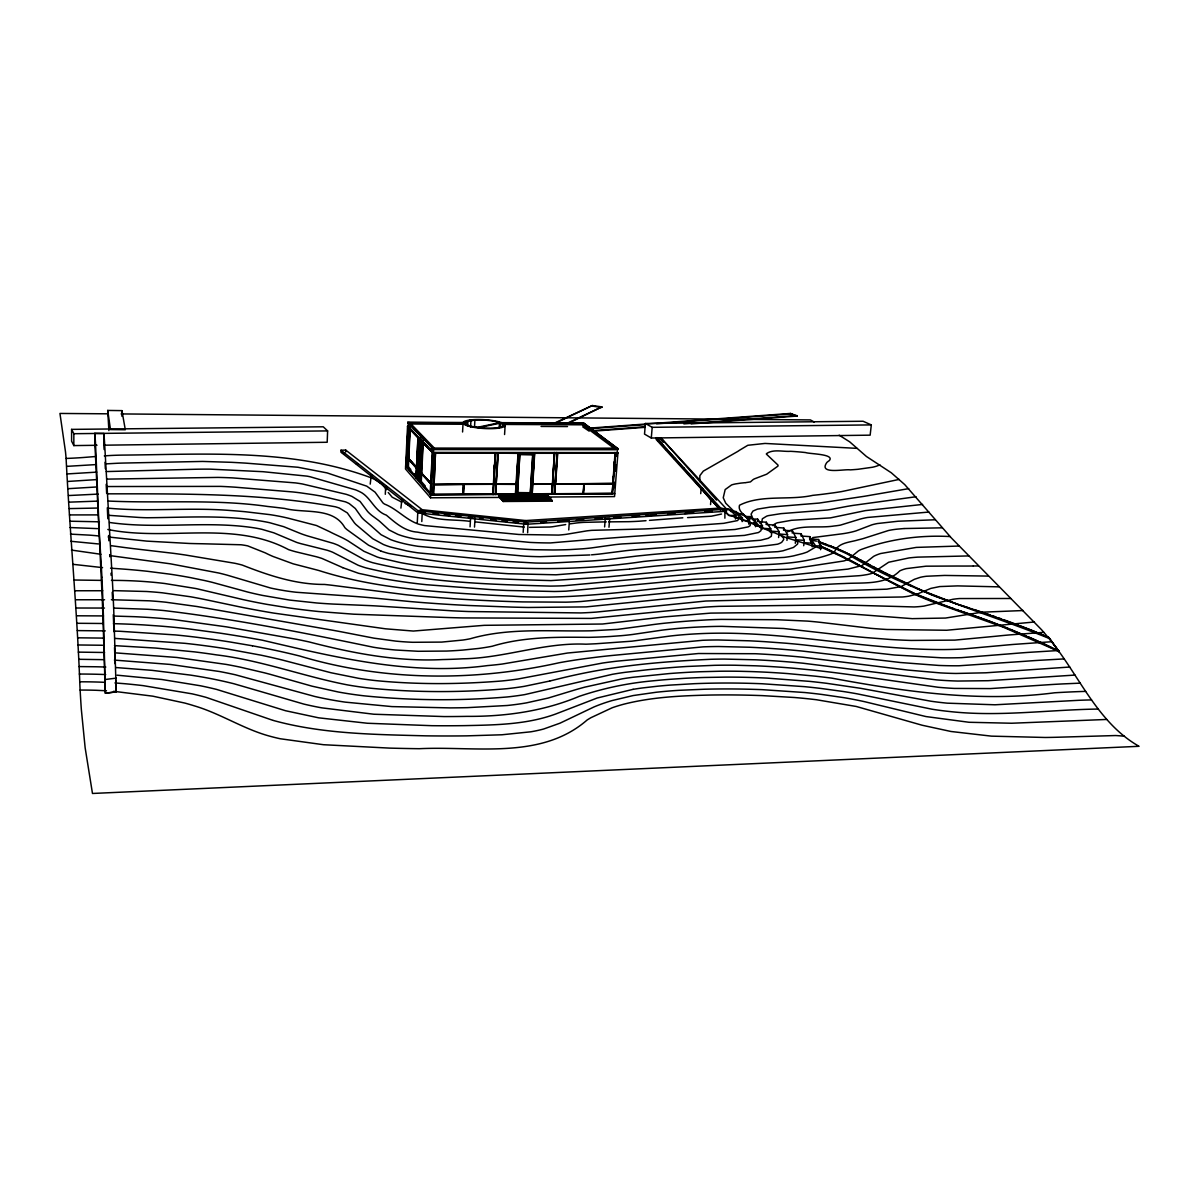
<?xml version="1.0" encoding="UTF-8"?>
<svg xmlns="http://www.w3.org/2000/svg" width="1199" height="1199" viewBox="0 0 1199 1199"><rect width="100%" height="100%" fill="white"/><g stroke="black" fill="none" stroke-linecap="round" stroke-linejoin="round"><path stroke-width="1.5" d="M103.639 445.204L327.192 442.266L327.612 430.906L323.25 426.799L71.595 429.377L71.595 441.157L73.828 445.593L96.19 445.294M73.828 445.593L73.843 433.708L71.595 429.377M94.751 445.189L94.796 433.349L103.833 433.558A182.533 5.126 89.7 0 1 104.538 442.071L112.181 577.154A260.243 7.913 89.6 0 1 113.845 613.004L116.198 691.853L105.362 693.217A220.181 6.894 89.8 0 1 105.002 683.43L103.024 619.598A246.589 6.325 89.6 0 0 102.275 599.935A236.158 6.07 89.6 0 0 101.9 591.407L97.329 495.876A447.946 9.937 89.6 0 0 97.014 488.143L95.35 453.237A189.412 4.466 89.7 0 0 95.036 448.636L94.751 445.189L97.014 445.234M103.833 433.558L103.908 446.687A177.917 4.991 89.7 0 1 104.148 449.55M101.915 577.244A250.246 6.43 89.6 0 1 103.339 613.798L105.362 693.217L116.198 691.853A224.648 8.378 89.8 0 1 115.853 683.685L115.704 679.818M107.715 410.433L110.473 429.572L125.31 429.737L121.923 410.628L107.715 410.433L108.899 430.606M121.878 416.233L121.923 410.628M400.916 508.121L401.92 498.979M340.981 450.224L418.001 510.744L526.556 522.105L726.684 509.185L720.614 508.061L525.717 520.561L422.243 509.74L345.747 450.09L340.981 450.224L340.906 452.158L417.896 512.902L526.421 524.278L726.489 511.239L726.684 509.185L660.814 437.845L656.333 437.695L656.183 439.478L719.16 508.721L657.337 438.789L661.833 438.939L716.552 500.118M345.672 452.023L345.747 450.09M370.221 484.111L371.3 474.774M385.299 494.303L385.628 486.914L386.692 486.539M501.317 422.662L583.658 423.067L618.249 448.966L433.064 448.786L407.72 422.498L463.878 422.483M406.221 466.501L406.671 457.299L407.48 457.284L417.252 468.224L416.787 477.622L406.221 466.501L416.787 477.622M418.766 437.74L417.267 467.895L416.443 467.895L406.686 456.954L408.095 427.429L408.919 427.429M464.148 422.902L408.319 422.618L408.155 426.185L433.259 452.443M407.09 456.954L408.499 427.429M408.844 427.009L406.926 466.786L430.996 494.258L430.141 494.273L432.299 452.428L617.965 452.623L614.532 496.596L549.487 497.015M527.635 532.731L528.01 523.364M410.822 469.528L407.915 466.231L409.743 428.313M408.095 466.426L409.923 428.493M410.238 428.822L408.409 466.786L406.116 466.786L408.02 427.009L410.328 427.009M415.963 477.622L416.428 468.224L406.671 457.299M416.443 467.895L417.926 437.74L408.095 427.429M418.046 437.5L416.038 478.131L417.747 478.191L421.254 482.178L419.59 482.193L421.628 441.247L423.307 441.262L421.254 482.178M418.346 437.74L416.862 467.895L407.285 456.954L408.709 427.429L418.436 437.845M416.922 478.191L418.871 437.5M417.747 467.955L418.841 445.968M417.327 477.067L419.2 439.448L420.025 439.448L418.166 477.052L420.984 480.274L417.327 477.067L418.166 477.052M417.747 478.191L419.77 437.56L417.926 437.74M385.628 486.989L387.802 487.558M417.252 523.094L417.792 512.273L419.021 511.838M417.896 512.902L418.001 510.744L422.243 509.74L422.138 511.883M419.695 481.893L430.906 493.733L419.695 481.893L420.175 472.421L431.415 484.066L420.175 472.421M420.19 472.091L431.43 483.707L420.19 472.091L421.703 441.697L422.543 441.697M420.16 480.274L422.123 441.697M420.414 482.193L422.468 441.247M420.984 480.274L422.887 442.446L419.2 439.448M421.793 521.535L422.243 512.513L417.792 512.273M430.501 493.763L430.981 484.066L420.804 472.421L420.324 481.893L430.486 493.733M430.531 497.795L432.869 452.548L407.555 426.065L405.502 468.989L430.531 497.795L548.872 497.195L552.02 501.152L547.583 496.011L499.084 496.326L499.144 495.292L547.658 494.992L550.776 498.934L502.036 499.264L499.144 495.292M433.064 448.786L618.279 448.651M431.265 488.802L432.21 470.608M432.494 465.152L433.453 448.681L408.319 422.618M614.622 448.666L582.519 424.806L582.624 423.397L616.196 448.276L616.076 449.745L434.278 449.595L434.353 448.081L409.653 422.558L409.593 423.996L463.518 424.251M492.864 493.988L433.349 494.243L433.858 484.561L493.359 483.946M435.477 453.147L434.068 484.426L435.477 453.147L495.217 453.162M433.543 494.453L433.858 484.561M462.574 431.985L463.084 422.752M465.677 425.315L465.871 421.898L474.909 420.04A19.034 3.987 3.5 0 1 502.561 424.191A19.034 3.987 3.5 0 1 483.722 428.043A19.034 3.987 3.5 0 1 465.871 421.898M463.399 484.426L463.054 494.288L463.503 484.531L434.038 484.771M463.294 494.063L463.833 484.426L493.344 484.291M463.503 494.273L464.043 484.636M467.58 426.185L467.865 421.059M470.563 427.234L470.952 420.429M474.519 426.844L474.909 420.04M470.068 526.841L470.593 517.758L471.612 517.369M474.504 527.095L475.044 518.043M493.898 468.674L494.123 465.062M492.774 494.288L495.277 452.817M493.074 494.288L432.884 494.647L435.057 452.802L495.592 452.817L492.984 494.513L492.384 493.898M499.219 427.803L499.533 422.692L497.645 422.048M496.281 484.381L495.801 494.093L496.176 484.276L516.125 484.066L496.191 483.931L498.065 453.162L518.523 453.372M500.403 426.619L500.612 423.052L478.911 427.608M552.02 501.152L503.175 501.497L500.268 497.51M504.569 434.533L505.139 425.315M503.175 501.497L499.084 496.326M516.005 483.961L518.073 453.372M532.896 454.586L519.871 454.481L517.533 492.819L519.752 454.391L532.896 454.586L530.393 492.744L517.428 492.714M523.169 532.401L523.768 523.334M526.421 524.278L525.717 520.561M530.273 492.639L532.671 454.391M534.544 453.027L531.577 494.063L534.304 452.832L532.686 483.782L552.289 483.797M532.146 493.763L532.671 484.111L552.409 483.901L554.403 453.282M532.806 483.886L534.709 453.177M532.671 484.111L532.266 493.868L551.615 493.643M547.583 496.011L547.658 494.992M551.735 493.748L552.274 484.141M557.31 453.042L554.463 494.138L553.773 493.538M554.792 493.628L555.317 484.021L612.674 483.422M555.467 483.782L557.46 453.177M555.317 484.021L554.912 493.733L612.06 493.284L612.914 483.976L584.228 483.886L583.104 493.344M568.746 529.958L569.39 520.98L565.284 520.98M583.014 426.949L583.269 423.472L500.792 423.007M583.358 427.249L589.159 431.13M618.249 448.966L583.658 423.067M583.224 493.463L583.793 483.886L555.572 484.231M584.348 483.991L583.523 493.344M554.762 423.532L592.321 405.532L601.883 406.896L567.352 423.772M604.611 526.931L605.3 518.043M608.987 527.245L609.677 518.358L606.289 518.582M612.749 480.244L613.034 476.543M613.903 465.452L614.188 461.75M615.642 470.488L616.061 465.167M614.443 487.678L614.877 482.088M615.731 471.177L616.181 465.437M616.871 456.504L617.545 448.861L583.269 423.472M645.392 423.487L644.522 434.098L651.297 438.025L870.144 435.162L871.313 424.911L863.07 421.254L645.392 423.487L652.181 427.324L871.313 424.911M651.297 438.025L652.181 427.324M660.814 437.845L660.664 439.628L663.197 442.386M649.109 515.84L645.796 516.005M700.711 493.643L701.19 488.353L702.044 488.053M710.542 504.569L711.037 499.174L711.921 498.859M720.419 510.1L720.614 508.061L656.333 437.695M724.885 518.193L724.885 510.414M735.437 519.047L735.781 515.465L728.842 508.916L725.11 508.886M742.136 521.61L742.481 518.043L736.066 511.478L730.476 511.418M748.805 524.173L749.15 520.606L743.275 514.026L737.7 513.966M750.229 519.032L750.469 516.574L744.894 516.514M755.46 526.736L755.82 523.169L750.469 516.574M757.393 521.565L757.633 519.107L752.073 519.047M762.099 529.284L762.459 525.717L757.633 519.107M759.177 521.7L766.326 522.239L766.101 524.458L775.049 525.117L779.17 531.742L778.586 537.542M770.447 532.416L770.807 528.864L766.326 522.239M775.049 525.117L774.824 527.335L783.756 528.01L787.548 534.634L786.949 540.419M790.441 413.445L796.9 416.068L790.441 413.445L590.178 428.073M783.756 528.01L783.532 530.213L792.464 530.887L795.911 537.512L795.297 543.297M792.239 533.105L792.464 530.887M794.023 533.24L801.172 533.765L800.932 535.983L809.88 536.642L812.622 543.267L812.233 546.819M803.705 545.725L804.259 540.389L801.172 533.765M811.693 543.851L809.64 538.861L809.88 536.642M818.332 541.738L818.572 539.52L809.64 538.861M820.581 549.697L820.97 546.159L818.572 539.52M1031.065 630.074L1048.915 637.598L1059.197 651.791L1048.915 637.598L1042.92 635.005M725.56 510.939L722.278 510.999M528.219 523.693L523.768 523.408M665.64 449.325L666.569 449.055M773.07 525.732L774.119 524.458A35.61 8.798 5.9 0 1 777.282 522.809L791.445 520.306L830.352 517.893L865.378 510.609L922.601 504.434M657.607 440.468L658.641 440.243M565.164 424.236L601.883 406.896M553.114 423.742L592.321 405.532M721.543 514.026L711.397 516.199L687.582 517.593M549.771 681.032L563.02 677.75A471.282 182.083 8.5 0 1 573.572 675.322A442.251 169.599 8.2 0 1 578.802 674.198C622.221 664.935 666.644 661.338 710.917 659.285A218.263 76.166 6.8 0 1 724.571 659.09L755.73 659.81A342.464 126.345 7.4 0 1 792.809 662.268A331.074 121.489 7.4 0 1 803.015 663.212L936.674 679.908A128.907 37.514 7.4 0 0 957.776 681.047L988.081 680.702L1074.993 675.067M549.682 681.047L524.323 686.338A146.743 46.911 3 0 1 507.042 688.676C461.525 692.587 415.558 692.677 370.086 688.151A132.729 42.804 2.5 0 1 362.293 687.192A135.277 43.569 2.5 0 1 347.59 684.914C303.572 676.431 261.247 660.274 216.539 654.894A353.405 131.845 -1.8 0 0 194.523 651.881L155.81 648.074L114.475 645.632M474.489 518.388L470.608 517.878M356.942 463.473L356.283 463.863L358.021 464.343M499.533 422.692L477.232 427.369L474.324 426.934M565.688 524.577L552.769 526.706A43.164 10.971 3.8 0 1 549.697 527.02L529.553 527.35M633.102 689.335L597.177 698.013L555.362 714.139A179.805 59.875 2.6 0 1 551.585 715.443C523.588 724.721 493.748 725.005 464.568 725.635A419.665 123.272 2.5 0 1 431.94 725.695L367.344 723.252L318.664 717.826L285.512 710.722L216.524 689.395A235.499 87.002 -1.7 0 0 200.323 685.753L161.715 679.473L117.067 675.172M899.175 479.405L841.623 491.59A356.568 72.584 4.1 0 1 833.65 492.804L823.009 494.213A250.336 52.771 4.6 0 1 812.832 495.337C789.137 500.657 761.245 494.183 739.498 505.244C736.92 514.086 752.762 517.458 750.139 525.597A29.435 7.314 5.3 0 1 747.996 526.931L735.047 529.478L699.856 531.652A219.747 60.984 6.2 0 0 687.372 532.611C641.63 535.668 596.023 538.965 550.461 542.937A107.191 27.172 3.7 0 1 529.583 542.383L471.687 536.747L429.362 533.96A41.081 10.701 3 0 1 417.552 532.146C404.677 531.322 395.52 522.839 386.318 515.135C374.957 511.209 371.45 498.934 362.023 492.924A75.477 18.809 2 0 0 355.414 489.806L310.136 476.767A48.934 11.87 1.9 0 0 307.034 476.138L263.076 471.702L210.335 469.154A117.652 29.241 1.4 0 0 195.677 469.244L106.321 471.567M569.765 523.888L576.524 522.974A65.016 17.086 4.5 0 1 583.703 522.359L606.289 521.865M908.707 488.637L872.003 494.962A314.917 65.39 4.4 0 1 864.104 496.326L819.262 503.055L770.088 507.102L757.408 509.14L752.942 511.074L751.084 514.146L752.927 518.822L761.215 528.354L760.975 530.647L758.517 532.521L744.459 535.398L707.05 537.662A214.621 60.025 6.3 0 0 697.428 538.381L671.8 540.944A147.432 36.24 4.2 0 1 661.818 541.753L622.476 543.911A106.486 29.45 5.1 0 0 615.117 544.631L591.377 547.943A97.958 25.239 3.8 0 1 582.429 548.827L569.78 549.592A145.184 36.614 3.7 0 1 552.634 549.981L534.904 549.727A101.945 26.258 3.7 0 1 519.242 548.857L415.813 539.115A54.24 14.223 3.1 0 1 397.843 534.364L389.12 529.973L380.128 521.745A168.325 44.483 1.2 0 0 378.195 520.156L372.155 515.66A155.585 39.147 3.7 0 1 370.581 514.356A148.916 37.514 3.6 0 1 367.389 511.194L360.09 501.437L351.951 496.431A61.044 15.347 2 0 0 346.226 494.318L302.358 483.961A58.661 14.538 1.8 0 0 295.643 482.927L232.741 477.906A129.822 33.017 1.4 0 0 217.918 477.412L106.681 479.12M116.303 678.124L105.437 679.473M916.051 496.731L853.493 505.334A301.039 74.698 8 0 0 846.734 506.458L831.581 509.32A125.415 28.551 5.2 0 1 827.43 509.995L781.059 513.637L768.469 515.615A38.503 9.427 5.8 0 0 766.641 516.169L762.354 518.792L761.785 521.985M343.424 452.623L342.509 452.997L344.368 453.492M629.925 569.06L645.691 567.142A361.663 113.276 7.1 0 1 653.305 566.303A326.143 100.941 6.8 0 1 658.146 565.823L713.39 561.057L784.161 557.4A79.014 20.173 5.4 0 0 793.663 555.856L802.76 553.533A131.5 33.122 5 0 0 807.302 551.975L815.14 547.299L815.08 545.02L811.273 539.685L812.847 537.557L839.75 534.11A77.68 18.719 5.7 0 0 845.415 533.3L847.183 532.985A88.291 21.207 5.6 0 0 853.598 531.562A85.459 20.548 5.6 0 0 856.146 530.827L871.928 524.817A70.741 17.176 6.8 0 1 877.338 523.543L898.186 521.22L935.28 519.767M629.355 569.12L555.991 574.801L508.136 573.721A234.075 59.096 3.6 0 1 491.71 572.523L416.982 565.328A123.722 32.898 3.2 0 1 400.121 562.541L380.233 557.94A68.658 18.659 2.9 0 1 377.205 557.01L363.926 551.285L348.31 541.049A170.078 47.166 0.9 0 0 342.914 538.081L334.116 533.915A178.381 45.622 3.4 0 1 329.5 531.622L316.491 525.522L288.464 518.253A109.978 29.555 1.2 0 0 284.972 517.443L282.559 516.919A93.852 25.089 1.3 0 0 269.955 514.641L245.285 511.733A208.401 58.496 0.8 0 0 230.193 510.489C189.622 507.207 148.916 511.913 108.345 508.181M745.748 482.627L750.454 481.893L752.972 479.705A32.358 7.314 5.5 0 1 754.636 478.776L766.656 474.219L777.956 466.096A39.117 8.528 5.2 0 0 777.971 465.047L766.401 454.121A28.012 5.935 5.5 0 1 766.461 453.687C773.055 448.831 782.932 451.873 790.651 451.319A56.113 12.08 5.5 0 1 798.384 451.858A59.051 12.724 5.5 0 1 805.593 452.563C809.58 454.046 835.104 453.926 829.333 460.596A134.288 28.596 6.5 0 0 826.83 462.499C818.048 474.939 844.755 468.839 850.196 469.873A116.498 24.04 5.3 0 0 857.974 469.289L872.437 467.25A60.505 12.679 5.6 0 0 879.856 464.762M649.483 520.366L682.816 517.803M745.253 482.672L743.365 482.852A68.778 16.052 5.6 0 0 740.562 483.137L735.557 483.916A40.301 9.322 5.5 0 0 731.585 484.936L725.17 489.567L723.237 497.78L725.755 503.235L738.794 516.125L739.423 518.478L737.46 520.591L723.671 523.334L654.339 528.384A121.159 29.42 4.3 0 1 644.522 528.954L591.961 530.333A56.503 15.002 4.5 0 0 586.911 530.857L566.183 534.334A53.595 13.759 3.8 0 1 558.524 535.084L518.912 534.484L424.701 525.582A31.429 8.108 3.1 0 1 418.256 524.038C405.757 519.692 396.974 508.901 384.519 504.075A73.364 18.24 3.2 0 1 382.886 502.846L375.077 492.175L366.744 486.15L327.072 472.901L297.922 467.25L245.765 463.129A762.579 249.572 -0.4 0 0 231.422 462.319L202.616 461.435L124.231 463.039A92.368 22.271 0.9 0 0 117.442 463.249L106.801 463.833M683.64 467.76L682.696 468.105L684.419 468.629M591.482 554.837L591.707 554.807A129.612 33.272 3.8 0 0 599.5 554.058L625.803 550.701A162.659 46.371 5.5 0 1 634.736 549.801L760.616 540.239L768.244 538.306L771.317 536.298L771.676 533.315L768.574 529.643M646.021 520.681L638.992 521.22A97.014 23.5 4.2 0 1 628.456 521.685L608.732 521.865M94.811 456.579L83.196 457.508A121.684 26.048 0.6 0 1 66.08 458.453M591.317 428.568L645.572 424.596M656.557 423.787L790.381 413.985M591.946 430.681L644.762 426.769M683.865 423.876L796.96 415.513M593.745 431.13L644.717 427.354M691.134 423.906L796.9 416.068M903.986 528.549L896.777 529.179A69.062 16.921 6.9 0 0 888.519 530.498L863.04 538.636A300.859 69.497 4.4 0 1 858.064 539.91C849.776 542.443 838.326 542.428 834.519 551.81A51.137 13.069 5.8 0 1 831.222 553.968C797.74 565.898 761.68 564.384 726.699 565.943A372.649 116.348 7.5 0 0 714.619 566.647L606.979 576.929L551.18 580.586M589.908 554.957L540.239 556.696A100.731 26.303 3.7 0 1 524.562 556.141L418.136 546.324A65.81 17.386 3.1 0 1 403.014 543.387L400.301 542.697A61.778 16.336 3 0 1 390.694 539.64L381.072 534.709L372.304 526.901A356.523 95.575 -0.3 0 0 370.191 525.027L364.766 520.486A171.892 43.689 3.8 0 1 361.543 517.234L355.294 508.481L349.329 503.655A48.844 12.395 2 0 0 345.387 501.826L320.508 495.936A228.2 61.898 1.1 0 0 312.474 494.602L300.11 492.804A101.75 26.213 1.7 0 0 292.766 491.95L235.379 487.199A139.654 36.3 1.2 0 0 220.721 486.389L106.921 486.539M1043.834 632.338L1009.168 634.945A614.293 195.857 12.7 0 0 995.904 636.234L954.854 640.116L911.105 640.431A192.634 51.797 6.6 0 1 890.632 639.502L864.944 637.493A283.459 73.004 6.4 0 1 849.402 635.935L783.666 628.501L722.053 626.358A186.609 60.939 6.5 0 0 708.729 626.597L699.017 627.002A242.947 81.277 6.8 0 0 661.983 630.149L632.637 634.466A137.241 40.181 4.1 0 1 621.592 635.65L609.991 636.504A186.879 53.505 3.9 0 1 596.023 637.149A174.844 50.343 3.9 0 1 588.664 637.343C556.291 637.044 523.528 636.714 492.264 646.231A114.37 35.041 2.8 0 1 478.371 648.479L462.934 650.068A150.07 45.217 2.6 0 1 446.642 651.057L418.181 651.282L395.34 649.993A103.474 31.908 2.7 0 1 373.264 647.22C303.887 632.772 234.21 618.909 163.798 610.531A189.397 62.123 -0.6 0 0 147.417 609.257L114.385 608.118M96.31 464.568L66.649 466.366M928.895 512.048L867.462 517.473A93.012 22.511 6.8 0 0 860.387 519.032L840.484 525.102A49.249 11.795 5.8 0 1 834.159 525.986C819.052 528.444 801.981 524.338 788.013 531.457A25.284 6.31 6 0 0 787.713 531.966M104.328 455.86L111.267 455.455A82.296 19.424 0.9 0 1 122.823 455.095C205.524 454.391 291.207 448.366 370.236 477.457A82.431 20.038 2.1 0 1 374.747 479.465L381.447 483.692L386.663 489.702M692.707 477.682L691.748 478.056L693.517 478.596M540.899 522.524L546.489 522.164M557.67 521.43L565.119 520.951M576.299 520.231L583.748 519.737M594.929 519.017L602.378 518.538M613.543 517.803L621.007 517.324M632.173 516.604L639.637 516.11M650.802 515.39L656.393 515.03M667.573 514.296L675.022 513.816M686.203 513.097L693.651 512.602M704.832 511.883L712.281 511.403M1051.598 641.735L1013.35 644.433A868.271 289.274 14.9 0 0 999.891 645.647L963.456 648.929A158.388 43.704 6.8 0 1 944.347 649.573C861.631 649.963 780.039 629.34 697.144 633.806A197.715 65.675 6.5 0 0 682.141 634.826A191.915 63.607 6.5 0 0 670.016 636.055L631.903 641.18L595.918 643.758A270.614 75.417 3.5 0 1 585.966 644.193C544.121 642.244 504.434 658.191 462.769 658.806A202.496 60.205 2.6 0 1 442.446 659.57C397.154 661.863 352.506 653.2 308.922 641.885A479.03 181.663 -2.1 0 0 296.842 639.352L226.506 626.867L173.99 619.598A256.121 87.557 -1 0 0 156.514 618.025A248.807 84.799 -1 0 0 134.648 616.691L113.83 616.061M1034.452 621.981L946.67 630.254L886.99 629.49A163.948 44.003 6.5 0 1 870.804 628.321L820.611 622.371A122.358 37.858 6.7 0 0 807.332 621.097L776.652 619.718L721.378 619.403A208.971 67.953 6.6 0 0 706.511 619.928L691.283 620.857A493.613 178.291 8.6 0 0 676.326 622.056L665.4 623.12A264.754 88.456 6.8 0 0 654.204 624.439A301.009 101.795 7.1 0 0 647.565 625.368L617.65 629.37L591.227 630.809A180.165 51.182 3.9 0 1 579.687 630.914C543.207 631.094 505.783 628.426 470.308 638.737A71.281 22.002 2.8 0 1 463.009 640.026L441.697 642.094L412.771 642.289A91.319 27.952 2.7 0 1 395.805 641.12L373.983 638.168L341.58 631.873A444.619 166.781 -1.1 0 0 332.543 630.194L197.25 606.559L165.717 602.198A149.77 47.615 -0.4 0 0 149.455 600.819L111.372 599.725M96.759 472.121L67.174 473.935M674.932 458.213L673.988 458.558L675.666 459.067M1058.282 650.532L1027.993 652.406A987.676 336.709 16 0 0 1011.611 653.68L961.538 657.652A147.327 41.276 7 0 1 941.829 657.816L894.244 654.984L801.816 644.702A327.567 116.663 7.2 0 0 785.959 643.219L764.887 641.675A433.169 162 7.6 0 0 749.135 640.806L718.216 639.981A169.808 56.368 6.4 0 0 702.689 640.281L567.502 653.035L502.171 664.051A152.783 47.046 2.8 0 1 487.423 665.595C410.957 675.816 336.125 657.487 262.371 640.206A832.795 347.65 -5.7 0 0 236.053 635.65A983.854 424.521 -7.2 0 0 219.807 633.102L187.539 628.741A317.106 112.616 -1.4 0 0 160.486 626.103L143.955 624.934A305.325 107.865 -1.4 0 0 113.485 623.675M67.669 481.458L95.905 479.645M68.118 488.682L96.145 487.004M904.166 528.534L942.144 527.83M1064.232 658.91L1038.169 660.364A952.396 327.627 16 0 0 1024.471 661.323L958.975 665.775A140.673 39.927 7.2 0 1 938.682 665.43L900.209 662.492L802.506 651.087A346.451 125.73 7.3 0 0 786.604 649.633L781.298 649.199A383.68 141.677 7.4 0 0 749.69 647.25L718.696 646.516A176.253 59.261 6.5 0 0 703.124 646.861L612.299 655.448A433.558 165.267 7.6 0 0 597.537 657.067L585.187 658.626A372.215 139.144 7.1 0 0 574.441 660.169L568.056 661.189A325.783 119.885 6.7 0 0 559.109 662.762C473.89 681.691 383.455 681.257 299.6 655.988A475.418 181.379 -2.6 0 0 283.159 652.076A468.914 178.591 -2.5 0 0 252.449 645.796M1069.718 667.034L985.803 672.804L955.948 673.463A134.528 38.668 7.3 0 1 940.421 672.909L907.643 670.061L803.015 657.247A343.019 125.445 7.4 0 0 792.404 656.258A359.175 132.355 7.4 0 0 755.37 653.725L698.462 653.515L616.915 661.174A279.682 101.151 6.6 0 0 602.557 663.047L517.788 679.039A151.718 47.825 2.9 0 1 501.632 680.987C459.966 684.329 417.926 684.704 376.291 680.657A122.957 39.387 2.5 0 1 358.636 678.319L331.044 672.759L282.14 659.99A420.834 158.927 -2.3 0 0 260.962 655.164L226.686 648.854A420.489 159.077 -2.2 0 0 203.545 645.527L199.633 645.017A356.942 131.935 -1.8 0 0 184.946 643.323L115.014 638.408M68.508 495.547L98.213 494.093M1080.254 683.145L1062.494 683.925A837.711 294.519 15.6 0 0 1051.688 684.524L990.314 688.586L954.359 688.421A122.163 36.03 7.5 0 1 938.247 687.282L848.248 674.438A486.884 193.998 7.9 0 0 819.981 670.885A437.38 170.273 7.8 0 0 810.884 669.896L793.124 668.188A330.04 122.118 7.5 0 0 756.029 665.82L735.122 665.235A255.192 91.319 7.1 0 0 714.619 665.31L686.907 666.479A428.598 164.158 8.3 0 0 669.252 667.753L664.186 668.188A1135.153 523.154 15.3 0 0 647.925 669.716L625.144 672.324A216.689 77.47 6.4 0 0 612.404 674.303L524.817 694.596A141.092 45.757 3 0 1 507.057 696.979C459.517 700.95 411.512 700.606 364.046 695.825A145.559 47.196 2.5 0 1 338.238 691.988L312.1 686.188L270.24 674.348A416.203 158.763 -2.7 0 0 264.38 672.804L240.22 667.139A280.431 102.859 -1.4 0 0 226.116 664.396L176.942 657.472L115.838 652.9M68.868 502.156L97.224 501.137M1085.68 691.373L1077.841 691.643A785.855 277.808 15.4 0 0 1054.595 692.782C979.853 702.539 905.215 691.778 831.731 678.124A390.859 150.175 7.7 0 0 815.05 676.146L788.073 673.613A325.753 121.324 7.5 0 0 750.979 671.575L740.532 671.305A290.338 106.441 7.3 0 0 719.97 671.23L699.332 671.77A398.098 152.438 8.1 0 0 683.895 672.549A388.506 148.241 8 0 0 669.087 673.583L633.087 677.255A204.19 73.139 6.4 0 0 622.236 678.844L584.917 687.117A377.265 142.636 8 0 0 575.475 689.77L548.048 698.088L526.436 702.869A132.145 43.554 3 0 1 507.072 705.507L467.325 707.65A356.628 105.392 2.6 0 1 450.03 707.89L391.953 706.601L345.207 702.134A153.682 50.208 2.4 0 1 322.861 698.238A159.947 52.112 2.4 0 1 314.693 696.454L235.319 674.767A264.919 97.434 -1.5 0 0 219.477 671.515L170.108 664.426L114.4 660.094M1023.167 610.531L984.364 612.104A104.508 29.286 8.4 0 0 978.429 612.749L945.546 618.055L912.499 618.639M968.747 555.931L917.715 557.13A115.554 30.2 7.5 0 0 908.977 557.94L888.669 562.241L872.243 573.257A45.622 11.93 6.3 0 1 867.117 574.591L862.845 575.28A62.843 16.351 6.1 0 1 859.368 575.685L829.918 577.633A213.512 61.763 7.6 0 0 823.158 578.173L791.475 580.96A146.653 37.798 5.3 0 1 781.913 581.41L751.683 582.04A639.771 226.776 9.4 0 0 738.314 582.384C662.807 584.168 588.11 601.373 512.363 596.143A393.017 95.321 3.4 0 1 485.655 594.899C429.722 591.527 372.919 587.78 319.219 570.619A191.69 58.122 0.6 0 0 313.404 569.075L293.17 563.83L273.117 556.501A139.024 37.349 2.6 0 1 268.531 554.463A174.365 46.446 2.9 0 1 265.339 552.889L247.728 545.89A29.87 8.228 1.2 0 0 241.029 544.766L201.732 543.747A170.947 42.594 1.2 0 1 189.202 543.462L146.818 541.124L108.225 536.972M69.182 508.601L97.943 508.046M959.125 546.04L916.276 547.403L880.725 553.503A91.124 23.41 7.2 0 0 873.621 556.381L862.006 565.553L848.023 569.09L788.552 575.235L694.85 579.222A902.577 334.146 11.7 0 0 679.788 580.541L566.018 591.167A131.246 35.895 3.7 0 1 554.208 591.497L507.417 590.463A358.036 87.512 3.5 0 1 491.245 589.623L426.514 584.722A162.12 43.629 3.2 0 1 400.136 581.38L397.019 580.916A205.943 54.3 3.3 0 1 381.627 578.323L358.546 573.287L342.749 567.652M550.686 580.586C491.17 578.967 430.786 576.854 372.724 562.706A71.011 19.469 2.9 0 1 364.721 559.903L338.283 545.305A79.419 22.032 1.6 0 0 333.472 543.402L307.708 535.983A84.754 22.107 2.5 0 1 299.525 533.12L283.743 526.691L269.685 522.719A64.416 17.206 1.3 0 0 263.225 521.445C224.723 514.611 185.62 517.518 146.788 517.743A65.39 16.306 0.9 0 1 138.979 517.443L108.944 515.33M1098.164 709.059C1048.6 709.718 999.007 717.047 949.458 711.502A102.11 31.384 7.9 0 1 931.998 709.208L857.045 693.816A198.15 70.606 7.3 0 0 843.377 691.523L821.3 688.496A275.905 102.125 7.4 0 0 804.634 686.667L761.979 683.745A371.825 143.745 7.9 0 0 751.428 683.385A360.075 138.484 7.8 0 0 720.284 683.055L715.114 683.115A396.869 154.971 8.1 0 0 694.326 683.685L670.046 685.109A328.841 124.996 7.6 0 0 657.951 686.173L642.394 687.956A189.112 68.313 6.5 0 0 633.102 689.335M978.429 565.943L973.348 566.003M107.355 493.823C183.492 493.868 260.168 493.044 335.345 506.787A36.869 9.457 2 0 1 339.362 508.091L347.32 512.887L354.305 522.704A144.734 37.334 3.5 0 0 356.043 524.592L372.739 538.681L383.455 544.526A65.735 17.535 3 0 0 390.574 547.044L407.001 550.985A83.795 22.196 3.1 0 0 417.702 552.799L505.723 561.327L535.069 563.02A103.189 27.232 3.7 0 0 550.776 563.065L591.796 560.967A196.711 49.504 3.6 0 0 609.092 559.453L636.069 556.141A210.095 61.464 5.9 0 1 643.039 555.422C687.776 550.566 733.084 550.431 777.537 544.196A42.55 10.806 5.4 0 0 781.778 542.233L783.696 539.55A36.51 9.277 5.5 0 0 783.217 537.752L779.395 534.035M73.843 433.708L327.612 430.906M950.073 536.553C919.783 534.919 889.433 539.085 860.972 549.577A87.632 22.346 7 0 0 858.274 551.03L848.337 559.244A54.135 13.908 5.9 0 1 843.736 560.982L790.186 569.15L732.844 571.309A421.374 135.427 7.8 0 0 711.696 572.418L667.693 576.164A436.001 141.992 7.8 0 0 659.93 576.974L563.92 585.741A122.763 33.407 3.7 0 1 550.251 586.101C488.697 584.378 426.319 582.609 366.235 567.966A73.664 20.368 2.8 0 1 358.021 565.194L332.678 552.229A63.517 17.805 1.6 0 0 327.222 550.266L301.309 543.776A60.924 16.216 2.2 0 1 296.573 542.368L273.867 532.836L261.817 529.299A55.184 14.883 1.3 0 0 254.578 527.92C206.513 520.396 157.728 529.463 109.589 522.479M102.739 590.732L75.072 590.762M69.482 514.926L97.524 514.896M502.096 498.229L550.851 497.9M500.208 498.544L548.812 498.214M503.235 500.463L552.095 500.133M433.873 484.216L493.463 484.051M532.896 484.336L552.154 484.036M517.309 492.609L530.393 492.744M495.592 493.868L515.375 493.853L516.095 484.411L496.176 484.276M495.127 494.273L551.9 493.943L554.732 452.832L497.66 452.817L495.352 494.498L494.737 493.883M104.553 599.755L75.672 599.77M100.446 580.376L74.248 580.016M79.704 681.811L80.348 681.811A182.623 66.29 -1.6 0 1 101.63 682.186L104.972 682.351M407.915 466.231L405.637 466.231L430.681 494.887L614.757 493.778L614.023 493.179M416.428 468.224L417.252 468.224M433.034 452.667L421.703 441.697M534.829 453.282L554.837 453.282M557.58 453.282L615.027 453.192L612.809 483.527L555.587 483.886L557.7 453.387L556.621 452.473M406.686 456.954L416.053 466.531M416.608 458.213L419.815 458.213M113.755 590.642L146.473 591.497A132.609 41.216 -0.3 0 1 162.405 592.816L190.161 596.712A258.804 84.155 -1.1 0 1 206.333 599.815L239.875 606.904A363.462 95.021 2.9 0 0 273.522 613.064L385.568 628.816L413.325 631.049L484.291 625.323L602.498 624.02L664.501 616.886L710.707 613.109L794.487 612.194A1422.464 657.562 16.5 0 1 809.79 612.419L850.031 613.888L911.884 618.624M434.353 448.081L616.196 448.276M104.478 608.058L76.166 608.013M78.969 666.584L95.98 666.764A228.919 83.061 -1.7 0 1 105.827 667.064M418.916 437.905L419.755 437.905M856.94 448.366L765.037 443.435L747.831 445.279L739.408 450.314A197.086 40.991 3.9 0 1 737.715 451.453L703.303 471.132L699.856 475.643L699.811 481.608M78.639 659.3L103.054 659.66M407.72 422.498L463.863 422.782M501.302 422.962L583.643 423.367M502.561 424.431L582.519 424.806M541.064 426.439L567.502 426.559M409.833 426.499L407.54 426.484L432.839 452.997L617.935 453.057L617.185 452.503M69.782 521.205L99.427 521.805M111.447 580.361L119.63 580.436A140.778 43.134 -0.3 0 1 133.269 580.871A145.049 44.528 -0.3 0 1 164.818 583.508L196.081 588.574L242.798 599.53A245.27 66.769 2.5 0 0 266.987 604.371L288.689 607.878A229.489 62.873 2.4 0 0 318.814 611.55L353.87 614.203L446.508 617.485A376.756 95.95 3 0 0 463.009 617.92L591.182 618.414L705.492 607.099A218.143 69.437 6.7 0 1 719.1 606.349L837.576 604.821L914.133 606.949A58.856 15.902 6.8 0 0 923.829 606.124L952.86 599.305A56.743 15.482 7.8 0 1 959.47 598.541L1010.787 598.496M77.995 644.972L102.589 645.257M78.31 652.121L104.523 652.496M988.186 576.09L944.602 575.43L926.407 576.254A47.001 12.395 7.3 0 0 920.322 577.318L914.312 579.327L901.258 586.536L886.93 589.159L702.809 595.408A352.716 115.509 7.5 0 0 688.93 596.562L586.116 606.904L528.1 607.473A550.011 125.955 3.2 0 1 511.733 607.099L468.929 605.51A402.309 99.022 3.3 0 1 436.406 603.592L425.57 602.812A319.743 81.967 3.2 0 1 409.429 601.478L371.585 597.821A371.855 132.549 1.2 0 0 355.638 596.503L296.228 592.261A86.763 24.654 1.9 0 1 285.662 590.852L280.506 589.983A100.506 28.401 2 0 1 270.689 588.05L227.495 575.25A137.615 41.066 0.1 0 0 218.862 573.032L170.228 563.8L109.753 555.572M76.586 615.791L103.504 615.926M76.976 623.285L102.799 623.495M77.321 630.599L105.257 630.884M77.665 637.808L103.893 638.108M108.225 413.82L59.95 413.445L65.495 451.843A162.599 5.261 89.4 0 1 66.125 459.007C69.932 534.739 77.171 610.216 79.913 686.008A210.215 8.888 89.4 0 0 81.337 709.463L85.144 747.756L92.473 793.468L1139.05 746.303C1103.215 726.054 1084.615 687.956 1061.864 655.508A382.271 175.564 82.4 0 0 1041.511 629.685L951.377 537.961L904.75 484.621L891.322 472.796L866.442 456.489L849.686 441.832L839.15 435.192M121.114 413.925L810.374 419.92L814.316 422.078M107.79 501.017C161.116 503.565 214.636 498.814 267.707 506.473A268.366 76.481 0.7 0 1 284.762 508.466C304.681 513.637 333.052 506.757 344.817 527.575A104.493 27.277 3.1 0 0 347.26 529.823L368.573 545.23L380.772 551.015M748.91 523.109L755.82 523.169M762.459 525.717L755.565 525.657L753.437 523.019M735.781 515.465L728.842 515.39L725.11 512.123M742.481 518.043L735.542 517.968L733.233 515.78M749.15 520.606L742.241 520.546L739.678 517.908M1106.617 719.46L1011.611 723.237L969.017 722.278L925.988 716.567L864.839 701.745A155.181 54.629 7.3 0 0 843.856 697.653L821.705 694.431A237.207 86.957 7.4 0 0 804.919 692.542L762.219 689.665A412.546 163.708 8.2 0 0 751.653 689.305A398.248 157.069 8.1 0 0 725.605 688.945A412.861 163.813 8.2 0 0 704.847 689.215L678.979 690.324A263.555 98.543 7.1 0 0 656.168 692.258L633.162 695.555L612.119 700.561A206.003 75.222 6.7 0 0 600.894 704.233A227.555 83.465 7 0 0 593.955 706.96L560.008 723.177L543.672 729.007A88.456 30.904 3.3 0 1 530.872 731.795L501.916 734.777L466.726 735.856A493.718 141.857 2.5 0 1 425.66 735.841C374.643 734.462 322.726 734.088 273.177 720.419M998.857 586.851L957.581 585.891L939.731 586.566L930.904 588.379L917.1 594.119L908.767 596.173A51.572 13.818 6.7 0 1 902.502 596.982L809.924 598.451A288.045 71.7 5 0 1 785.93 599.11L705.971 601.014L596.233 612.089A141.512 39.867 3.8 0 1 580.916 612.929L468.599 611.535A372.679 94.032 3.2 0 1 452.413 610.831L379.139 606.124A250.351 85.729 1.9 0 0 371.016 605.66L332.962 604.056A166.676 46.326 2.2 0 1 316.521 602.962L289.738 600.085L262.641 595.438A169.644 47.151 2.2 0 1 247.863 592.081L212.493 582.399A193.054 59.351 -0.5 0 0 204.984 580.616L190.221 577.573A249.992 78.22 -0.9 0 0 169.554 574.111L147.162 571.264A273.012 86.223 -1 0 0 136.656 570.199A267.407 84.275 -1 0 0 123.482 569.09L110.563 568.176M70.082 527.545L97.629 528.624M70.411 534.125L89.565 535.144A121.429 33.767 -0.3 0 1 98.243 535.908M115.748 667.528L152.063 670.346L190.446 675.097A259.329 95.92 -1.6 0 1 233.85 683.73L303.782 704.068A151.868 50.223 2.3 0 0 321.812 707.86L373.833 714.229L443.96 716.567A380.113 112.391 2.6 0 0 467.1 716.358C505.289 716.642 543.672 711.232 579.057 696.409C603.037 688.286 627.961 683.055 653.185 680.807A413.88 160.891 8.2 0 1 668.982 679.383L683.955 678.364A392.538 151.524 8 0 1 704.652 677.465L725.275 677.12A322.741 121.069 7.6 0 1 745.958 677.33L751.203 677.48A342.689 129.687 7.7 0 1 767.03 678.109L809.82 681.392A324.989 122.073 7.5 0 1 826.546 683.295L860.627 688.316L930.949 701.22A107.415 32.568 7.8 0 0 947.27 703.169L994.99 704.787L1078.695 700.306A548.273 189.592 13.6 0 1 1091.525 699.916M106.471 690.789L96.355 690.294A150.804 54.584 -1.6 0 0 80.138 690.069M70.801 541.274L98.333 543.941M403.269 499.953L401.335 499.339M524.203 527.095L475.703 521.925M102.559 567.622L72.734 564.294M114.939 682.935L124.756 683.715A267.017 100.266 -2.2 0 1 143.221 685.648L192.02 693.831A215.43 79.569 -1.7 0 1 206.138 697.368L272.817 720.314M770.807 528.864L762.219 528.219L760.286 525.552M770.582 531.097L779.17 531.742M778.945 533.99L787.548 534.634M787.308 536.867L795.911 537.512M795.671 539.745L804.259 540.389M804.019 542.637L812.622 543.267M812.382 545.515L820.97 546.159M372.424 475.673L370.641 475.194M113.635 691.298L152.783 696.169L184.826 703.064A187.074 68.883 -1.8 0 1 194.178 705.806C220.661 713.57 243.952 729.397 270.689 736.426A98.558 34.861 1.5 0 0 280.221 738.749L323.46 744.714L389.435 748.101A554.013 157.339 2.4 0 0 419.305 748.701C475.344 745.958 541.079 760.166 587.135 719.985A418.706 157.429 9.3 0 1 590.942 717.691L612.134 707.785A164.083 59.545 6.4 0 1 623.765 704.203C651.956 697.024 681.242 695.705 710.198 695.045A435.402 176.013 8.4 0 1 746.617 695.15A466.186 190.896 8.6 0 1 762.459 695.63L794.427 697.503A204.549 74.473 7.3 0 1 816.504 699.751L856.236 706.466L922.121 725.23L950.942 731.48L991.423 736.141L1045.183 737.475A283.519 82.611 7.5 0 0 1060.186 737.16L1115.52 735.542A60.28 19.349 10.2 0 1 1124.437 736.246M469.693 521.325C453.522 519.047 435.492 521.655 421.014 512.827M659.21 441.037L657.652 440.618M667.273 449.865L665.655 449.4M107.835 529.478C167.425 541.633 232.846 519.811 288.539 549.622A76.151 20.458 2.2 0 0 295.838 551.795L316.461 556.771A72.03 20.518 1.5 0 1 322.036 558.479L340.741 566.722A154.476 42.1 3.3 0 0 342.749 567.652M421.883 512.587L425.6 512.977M433.034 513.757L438.609 514.341M444.185 514.926L449.775 515.51M455.35 516.095L460.926 516.679M468.359 517.458L472.076 517.848M479.51 518.627L483.242 519.017M490.676 519.796L496.251 520.381M501.826 520.966L507.402 521.55M512.977 522.135L518.567 522.719M71.415 550.071L100.926 554.283M703.004 488.997L701.19 488.428M712.761 499.818L711.037 499.174M110.743 545.635L123.017 547.314A295.703 71.041 1.7 0 0 137.855 549.157L173.27 553.309A254.623 77.336 -0.6 0 1 185.635 555.047L234.914 563.29A77.485 22.361 0.7 0 1 242.288 565.089C268.681 575.43 295.688 584.557 324.509 584.438A142.951 44.618 1.4 0 1 332.273 585.307L404.108 594.509A227.031 60.325 3.2 0 0 420.654 596.203L453.192 598.706A430.141 103.414 3.4 0 0 522.854 601.913L565.913 602.168A145.049 40.107 3.7 0 0 581.095 601.508L679.653 591.751A487.438 165.222 8.4 0 1 690.624 590.702L728.737 588.364L784.76 587.15A174.724 44.918 5.2 0 0 803.555 586.191L822.619 584.677A207.937 60.924 7.6 0 1 833.2 584.003L837.756 583.778A321.542 97.898 8.3 0 1 844.546 583.523C863.34 582.399 885.297 585.352 899.775 570.889A60.894 15.917 7.3 0 1 906.309 568.611L926.048 566.183L957.521 566.033A290.997 65.405 5.9 0 0 973.348 566.003M592.276 406.101L601.838 407.465M252.449 645.796L229.653 641.915A575.505 226.596 -3.4 0 0 213.212 639.457L196.981 637.298A345.597 125.7 -1.6 0 0 175.444 634.93L120.29 631.288A317.57 113.98 -1.5 0 0 114.684 631.109M686.428 512.707L687.746 513.322L684.629 513.532M816.399 541.154L810.584 539.895M820.431 547.418L820.73 548.393L783.457 536.777M968.927 607.953L962.842 605.96M974.143 609.647L977.02 610.591M971.385 608.747L975.147 609.976M971.715 608.852L958.271 604.446M977.395 610.726L979.013 611.25M975.761 610.186L982.685 612.464M960.129 605.06L962.003 605.675M958.69 604.596L936.119 596.652A280.851 277.464 76 0 1 928.88 593.76L883.483 572.118M979.823 611.52L984.559 613.094M983.075 612.599L1030.72 629.94M956.622 603.906L916.306 588.229M986.447 613.723L990.239 615.012M957.851 610.081L961.733 611.4M954.389 608.897L951.661 607.968M963.681 612.06L965.63 612.719M958.466 610.291L943.403 605.09M959.829 610.756L976.286 616.421M992.128 615.642L995.904 616.945M950.312 607.503L914.193 593.4L874.7 573.542M966.664 613.079L968.073 613.558M969.466 614.038L972.209 614.997M997.808 617.605L1001.585 618.939M973.423 615.417L981.696 618.354M820.895 543.207L829.378 546.324A236.788 202.856 52.7 0 1 847.678 554.208C910.431 592.216 981.381 611.025 1048.825 638.288M977.32 616.796L983.18 618.894M942.999 604.955L933.871 601.583A370.101 362.697 -62.4 0 1 912.169 592.486L897.631 585.472M1003.488 619.613L1018.64 625.189M983.06 618.849L990.988 621.756M984.424 619.343L987.212 620.363M849.896 554.582L847.753 553.548A236.803 202.901 52.7 0 0 829.453 545.65L818.347 541.558M988.62 620.872L1026.164 635.905M827.4 544.871L818.722 541.753L819.412 543.627M992.008 622.146L993.132 622.566M994.271 622.985L1003.278 626.448M829.138 545.53L830.862 546.204M1020.544 625.923L1032.774 630.779M1004.402 626.897L1008.584 628.561M1010.232 629.235L1043.715 643.743L1059.197 651.791M1032.953 630.839L1037.929 632.907M821.06 546.414L851.23 560.892M820.985 547.089L840.874 556.231L912.094 593.16A370.011 362.683 -62.5 0 0 933.781 602.273L1003.173 627.152L1054.655 649.618M401.875 502.171L392.148 497.165L388.221 492.474M405.142 503.49L409.698 505.468A85.309 21.897 2.2 0 1 411.107 506.158M1038.934 633.312L1039.938 633.731M1040.927 634.166L1041.931 634.586M1027.963 636.684L1038.109 641.195M773.16 532.581L739.948 518.418A130.256 118.371 -40.3 0 0 728.842 515.39A125.79 38.233 89.5 0 0 727.463 513.712L724.706 510.789M1039.623 641.87L1045.693 644.657M750.529 518.403L735.706 512.123A133.044 121.144 -40.1 0 0 726.579 509.17M752.747 519.422L755.025 520.486M1047.207 645.362L1051.733 647.49M1053.247 648.194L1057.788 650.368M911.21 585.846L909.157 584.872M1055.405 649.229L1059.302 651.087M907.088 583.883L908.123 584.378M906.039 583.373L903.926 582.354M834.489 552.379L838.011 554.088M900.764 580.811L902.877 581.83M899.715 580.286L893.33 577.124M852.084 555.662L846.314 552.844A233.37 200.158 52.7 0 0 830.862 546.204M759.402 522.569L761.335 523.528M851.395 555.332L853.583 556.426M839.48 554.822L845.385 557.82M852.579 555.916L855.337 557.325M895.473 584.393L896.912 585.112M890.857 575.88L888.429 574.651M894.754 584.033L891.906 582.579M854.093 556.681L864.449 562.091M887.23 574.036L884.862 572.822M891.187 582.219L889.778 581.485M855.846 557.58L858.484 558.944M883.663 572.208L872.812 566.528M882.479 571.608L876.454 568.461M887.62 580.376L884.922 578.967M859.668 559.573L862.066 560.832M846.749 558.539L854.093 562.421M883.528 578.233L876.469 574.486M874.011 567.172L875.21 567.801M864.869 562.316L873.292 566.797M863.19 561.417L865.648 562.721M866.547 563.215L869.919 564.999M851.979 561.297L857.45 564.219M855.472 563.155L859.398 565.269M872.947 572.597L875.045 573.721M858.964 565.029L861.347 566.318M869.155 570.544L873.082 572.672M862.456 566.917L867.686 569.75M860.702 565.973L863.295 567.382M867.207 569.495L869.44 570.709M614.907 452.503L615.642 453.057L612.479 493.793L611.745 493.194M554.298 452.473L552.139 494.153L554.523 453.387M711.891 501.047L704.502 492.115M795.507 539.85L797.245 541.693A31.908 8.138 5.7 0 1 797.515 544.106L793.498 547.433L783.067 550.776A59.096 15.062 5.4 0 1 777.806 551.645L717.811 555.002A258.624 75.837 6.7 0 0 705.941 555.871L650.562 560.742A261.652 78.594 6.3 0 0 643.234 561.507C558.689 574.216 472.346 568.836 388.641 553.443A68.043 18.33 3 0 1 380.772 551.015M498.289 453.372L496.191 483.931M495.592 452.817L493.299 494.513L492.759 493.883M407.735 422.198L434.278 449.595M430.861 448.411L433.424 451.094M434.712 452.428L433.079 494.872L432.539 494.258M419.77 437.56L423.307 441.262M419.365 438.804L432.704 452.772M419.62 439.448L422.468 442.446M417.747 477.052L420.579 480.274M414.434 473.65L425.3 486.015M819.516 543.881L820.296 546.115A232.501 199.004 53.3 0 1 834.489 552.394M819.636 545.095L819.996 546.085M819.531 545.065L820.73 548.393M111.012 573.197L111.162 575.355M109.694 554.612L109.828 556.726M105.002 462.244L105.362 468.749M106.186 484.321L106.651 493.359M108.854 540.749L108.584 535.473M101.915 577.333L101.36 566.782A354.215 8.828 89.6 0 0 100.986 560.533L99.202 530.722A177.422 4.871 89.9 0 1 98.947 525.222L95.485 442.746A197.4 4.661 89.7 0 0 94.796 433.379M107.325 507.762L107.82 518.747M113.291 614.667L113.965 631.693M115.104 663.751L114.534 647.505M79.314 674.048A235.888 86.763 -1.8 0 1 94.886 674.213A197.505 71.4 -1.6 0 1 105.692 674.572M112.211 592.321A256.991 7.794 89.6 0 1 112.571 599.215M783.591 536.448A191.51 183.597 -29 0 1 773.31 532.281M407.27 457.284L406.836 466.501L416.383 477.622L416.847 468.224L407.27 457.284M422.333 441.697L420.819 472.076L430.996 483.722L432.599 452.667L422.333 441.697M518.313 452.817L515.9 494.378L518.313 452.817M557.07 452.832L554.223 493.928L612.224 493.583L615.387 452.862L557.07 452.832M469.558 420.055L466.141 420.744A21.072 4.406 3.5 0 0 481.818 428.343A21.072 4.406 3.5 0 0 504.03 423.817A21.072 4.406 3.5 0 0 469.558 420.055"/></g></svg>
